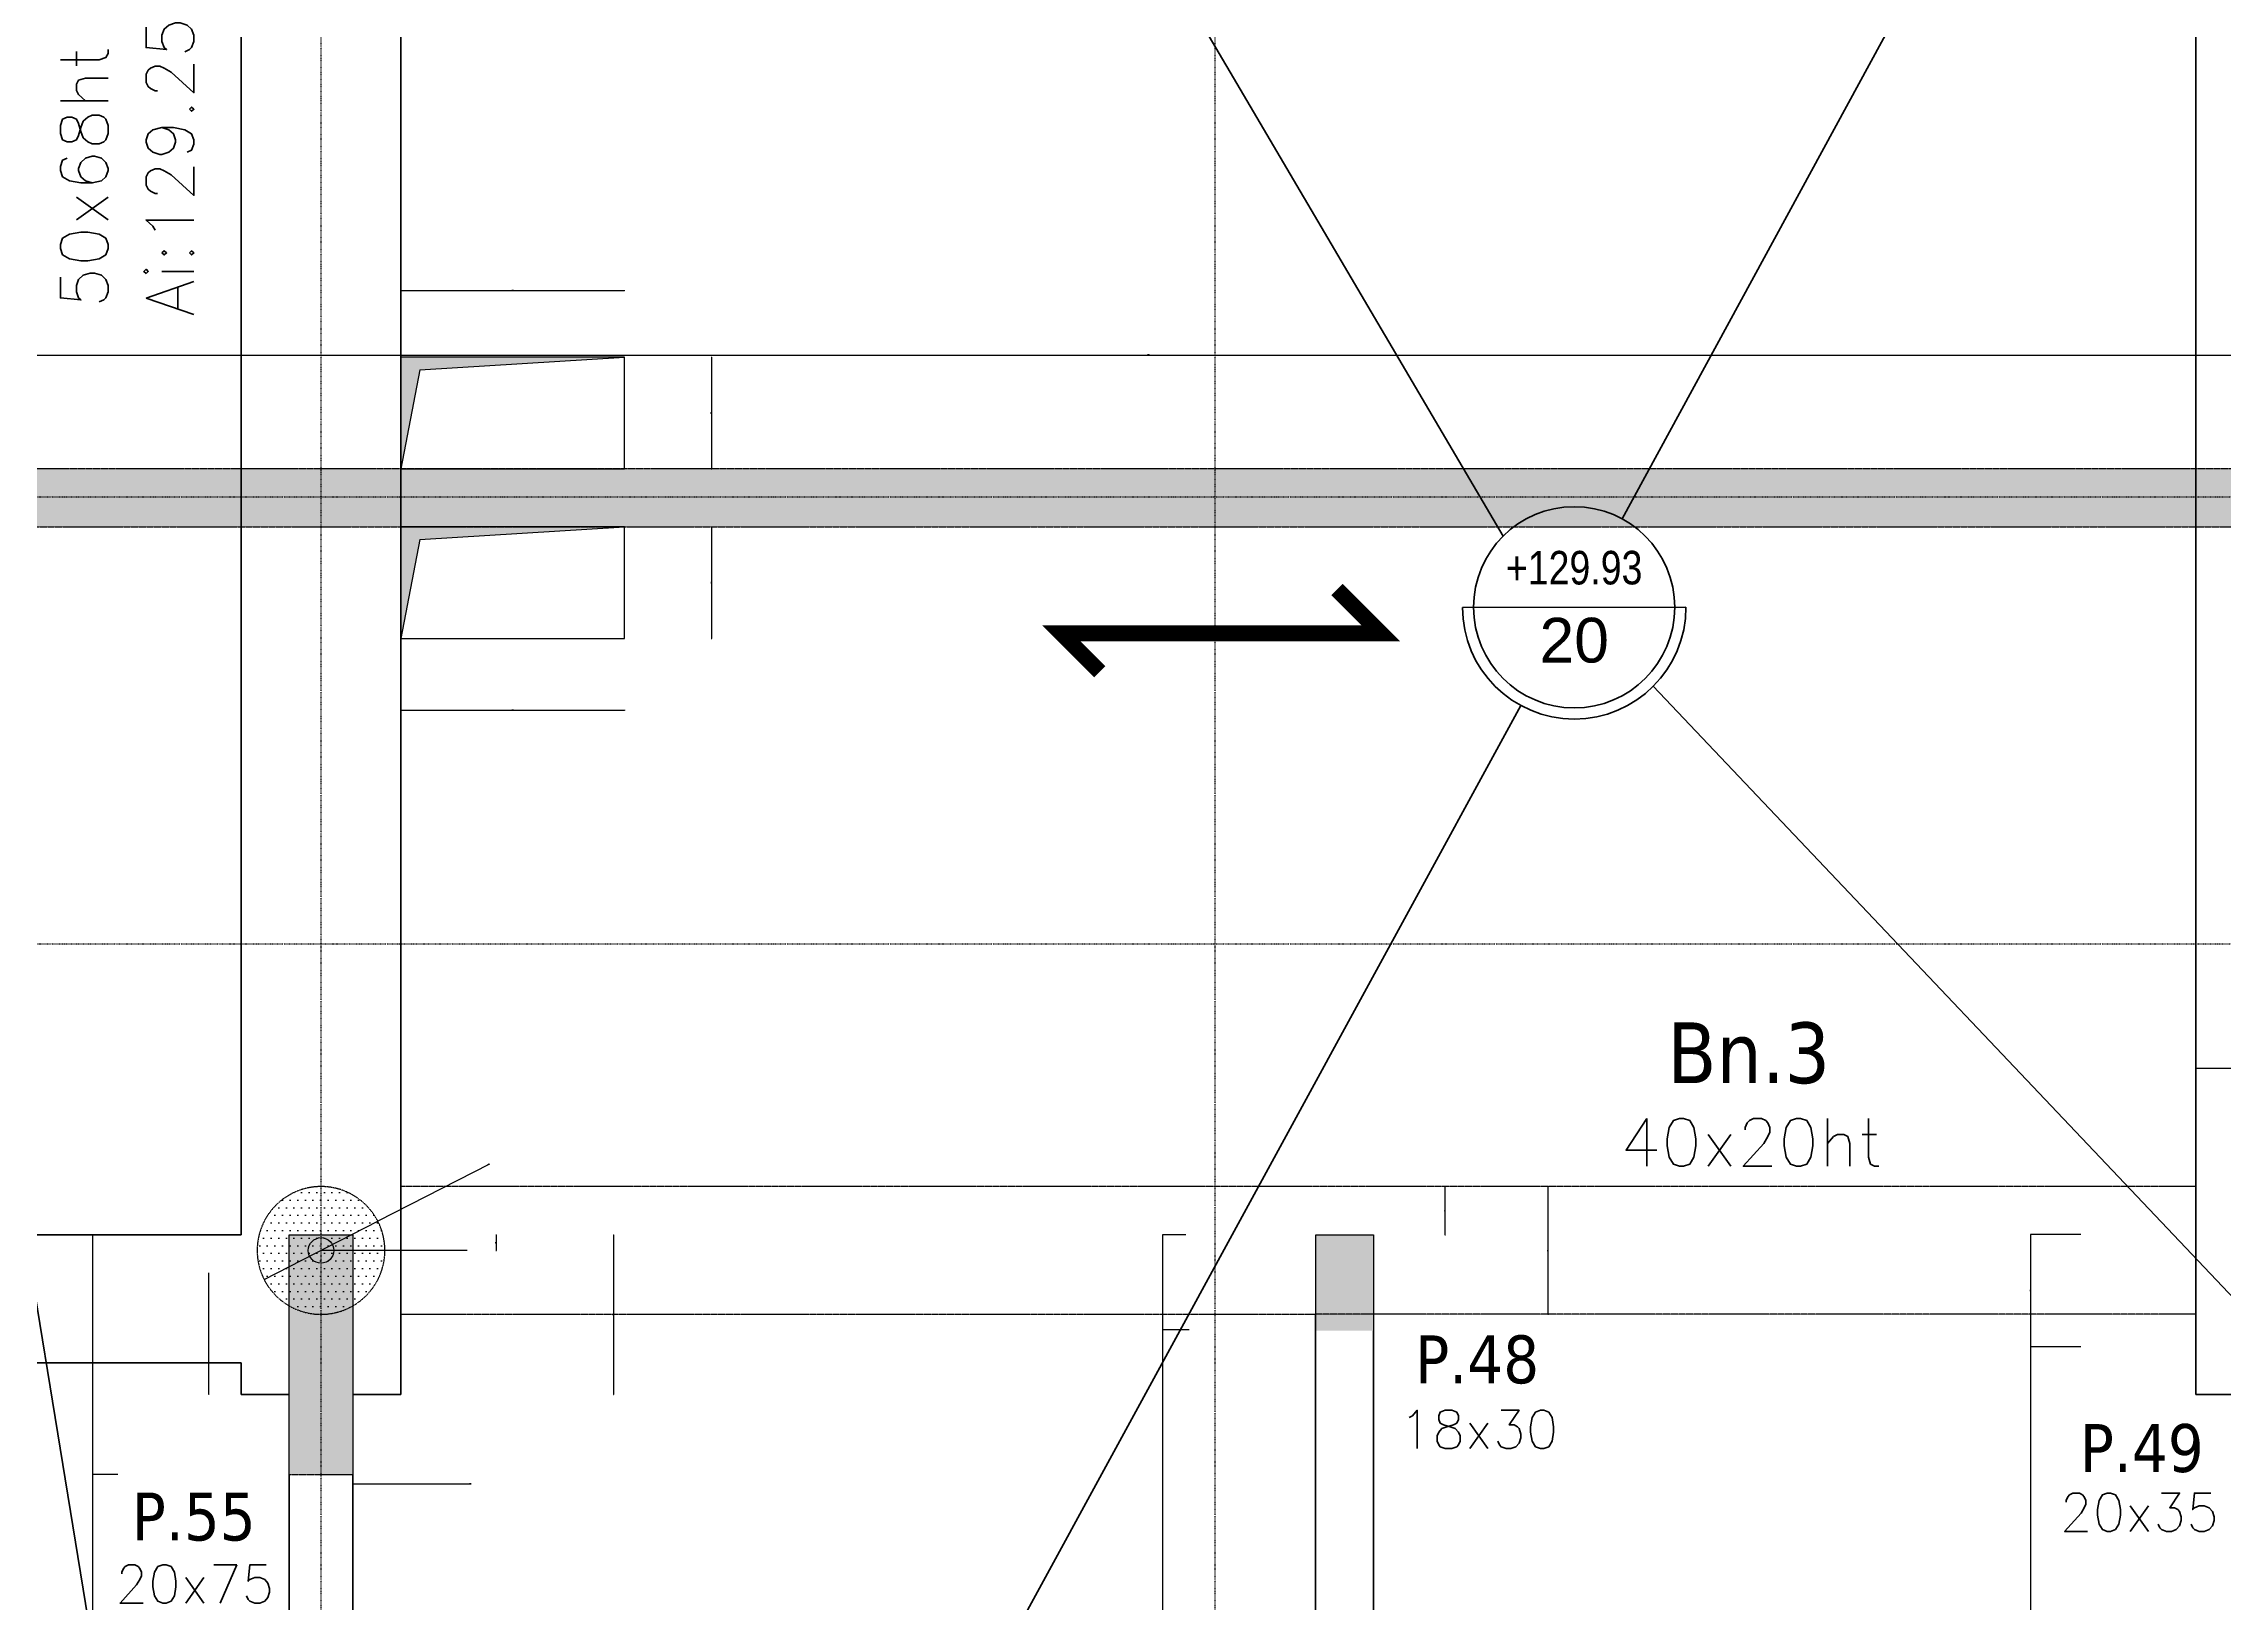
# Model space of a CAD drawing. Extents: x -12912 to 27386, y 1818 to 8189.
# Drawn here: x 6267 to 6950, y 6293 to 6782 of the extents above; entities that cross this region are included whole.
import ezdxf

# ---------------------------------------------------------------- set-up
doc = ezdxf.new("R2010")
doc.units = 0
doc.header["$MEASUREMENT"] = 0
for name, pattern in [('CACHE2', [4.7625, 3.175, -1.5875]), ('GrDotted', [0.4, 0.1, -0.1, 0.1, -0.1]), ('GrFeatureAxis', [0.85, 0.25, -0.2, 0.1, -0.2, 0.1]), ('STRICHPUNKT2_S11', [0.9, 0.7, -0.1, 0, -0.1])]:
    doc.linetypes.add(name, pattern=pattern)
doc.layers.get('0').update_dxf_attribs({"linetype": 'CONTINUOUS'})
doc.layers.get('DEFPOINTS').update_dxf_attribs({"linetype": 'CONTINUOUS'})
for name, color, linetype, lineweight in [('STR_AXES', 4, 'STRICHPUNKT2_S11', 25), ('STR_dob_dalles', 130, 'CONTINUOUS', 35), ('STR_POUTRES', 102, 'CONTINUOUS', 35), ('STR_VOILES', 6, 'CONTINUOUS', 70)]:
    doc.layers.add(name, color=color, linetype=linetype, lineweight=lineweight)
for name, color, linetype in [('STR_AXES_REPERE', 1, 'CONTINUOUS'), ('STR_COTATION', 1, 'CONTINUOUS'), ('STR_RESV_DALLE', 11, 'CONTINUOUS'), ('STR_SURCH', 9, 'CACHE2'), ('STR_TXT', 102, 'CONTINUOUS')]:
    doc.layers.add(name, color=color, linetype=linetype)
doc.styles.add('EPAIS', font='TAHOMA.TTF')
doc.styles.add('FIN', font='romans.shx')
doc.styles.add('GrDimensions', font='simplex.shx')
doc.dimstyles.new('GrDimensions', dxfattribs={"dimtxt": 0.09, "dimasz": 0.05, "dimexe": 0.07, "dimexo": 0, "dimgap": 0.05, "dimtad": 1, "dimzin": 0, "dimdsep": 46, "dimtxsty": 'GrDimensions', "dimblk": 'ARCHTICK', "dimblk1": 'ARCHTICK', "dimblk2": 'ARCHTICK', "dimcen": 0.09, "dimadec": 0, "dimazin": 0, "dimtfac": 1, "dimtdec": 4, "dimtmove": 0, "dimatfit": 3, "dimldrblk": 'OPEN30', "dimfxl": 0, "dimtolj": 1, "dimtzin": 0, "dimarcsym": 0})
doc.dimstyles.new('nOVO', dxfattribs={"dimscale": 1.3, "dimtxt": 0.09, "dimasz": 0.05, "dimexe": 0.07, "dimexo": 0, "dimgap": 0.05, "dimtad": 1, "dimzin": 0, "dimdsep": 46, "dimtxsty": 'GrDimensions', "dimblk": 'ARCHTICK', "dimcen": 0.09, "dimadec": 0, "dimazin": 0, "dimtfac": 1, "dimtmove": 0, "dimatfit": 3, "dimldrblk": 'OPEN30', "dimfxl": 0, "dimtolj": 1, "dimtzin": 0, "dimarcsym": 0})
doc.dimstyles.new('Novo_MALKO', dxfattribs={"dimscale": 1.3, "dimtxt": 0.09, "dimasz": 0.05, "dimexe": 0.07, "dimexo": 0, "dimgap": 0.05, "dimtad": 1, "dimdec": 0, "dimlfac": 100, "dimzin": 0, "dimdsep": 46, "dimtxsty": 'GrDimensions', "dimblk": 'ARCHTICK', "dimcen": 0.09, "dimadec": 0, "dimazin": 0, "dimtfac": 1, "dimtdec": 0, "dimtmove": 0, "dimatfit": 3, "dimldrblk": 'OPEN30', "dimfxl": 0, "dimtolj": 1, "dimtzin": 0, "dimarcsym": 0})
pattern_1 = [(0, (5243.0074, 5883.9378), (1.190625, 2.38125), [0, -2.38125])]

# ---------------------------------------------------------------- blocks, each defined once
blk = doc.blocks.new('_ArchTick')
at = {"color": 0, "linetype": 'ByBlock', "const_width": 0.15}
blk.add_lwpolyline([(-0.5, -0.5), (0.5, 0.5)], dxfattribs=at)
blk = doc.blocks.new('*D393')
at = {"layer": 'DEFPOINTS', "color": 0, "linetype": 'Continuous'}
for p in [(6282.59, 6333.81), (6290.35, 6333.81), (6290.35, 5903.92)]:
    blk.add_point(p, dxfattribs=at)
at = {"layer": 'STR_COTATION', "color": 0, "linetype": 'Continuous', "lineweight": -2}
for p, q in [((6290.35, 6333.81), (6282.5, 6333.81)), ((6282.59, 5903.92), (6282.59, 6333.81)), ((6290.35, 5903.92), (6282.5, 5903.92))]:
    blk.add_line(p, q, dxfattribs=at)
at = {"layer": 'STR_COTATION', "color": 0, "linetype": 'Continuous', "lineweight": -2, "xscale": 0.065, "yscale": 0.065, "zscale": 0.065}
for p, rotation in [((6282.59, 6333.81), 90), ((6282.59, 5903.92), 270)]:
    blk.add_blockref('_ArchTick', p, dxfattribs=dict(at, rotation=rotation))
at = {"layer": 'STR_COTATION', "color": 0, "linetype": 'Continuous', "lineweight": -3, "insert": (6282.47, 6118.86), "char_height": 0.117, "attachment_point": 5, "rotation": 90, "style": 'GrDimensions'}
blk.add_mtext('\\A1;429.89', dxfattribs=at)
blk = doc.blocks.new('_Open30')
at = {"color": 0, "linetype": 'ByBlock', "lineweight": -2}
for p, q in [((-1, 0), (0, 0)), ((0, 0), (-1, 0)), ((0, 0), (-1, 0))]:
    blk.add_line(p, q, dxfattribs=at)
blk = doc.blocks.new('*D394')
at = {"layer": 'DEFPOINTS', "color": 0, "linetype": 'Continuous'}
for p in [(6282.59, 6408.81), (6293.57, 6408.81), (6290.35, 6333.81)]:
    blk.add_point(p, dxfattribs=at)
at = {"layer": 'STR_COTATION', "color": 0, "linetype": 'Continuous', "lineweight": -2}
for p, q in [((6293.57, 6408.81), (6282.5, 6408.81)), ((6282.59, 6333.81), (6282.59, 6408.81)), ((6290.35, 6333.81), (6282.5, 6333.81))]:
    blk.add_line(p, q, dxfattribs=at)
at = {"layer": 'STR_COTATION', "color": 0, "linetype": 'Continuous', "lineweight": -2, "xscale": 0.065, "yscale": 0.065, "zscale": 0.065}
for p, rotation in [((6282.59, 6408.81), 90), ((6282.59, 6333.81), 270)]:
    blk.add_blockref('_ArchTick', p, dxfattribs=dict(at, rotation=rotation))
at = {"layer": 'STR_COTATION', "color": 0, "linetype": 'Continuous', "lineweight": -3, "insert": (6282.47, 6371.31), "char_height": 0.117, "attachment_point": 5, "rotation": 90, "style": 'GrDimensions'}
blk.add_mtext('\\A1;7500', dxfattribs=at)
blk = doc.blocks.new('*D395')
at = {"layer": 'DEFPOINTS', "color": 0, "linetype": 'Continuous'}
for p in [(6617.63, 6379.05), (6625.82, 6379.05), (6625.82, 5903.92)]:
    blk.add_point(p, dxfattribs=at)
at = {"layer": 'STR_COTATION', "color": 0, "linetype": 'Continuous', "lineweight": -2}
for p, q in [((6625.82, 6379.05), (6617.54, 6379.05)), ((6617.63, 5903.92), (6617.63, 6379.05)), ((6625.82, 5903.92), (6617.54, 5903.92))]:
    blk.add_line(p, q, dxfattribs=at)
at = {"layer": 'STR_COTATION', "color": 0, "linetype": 'Continuous', "lineweight": -2, "xscale": 0.065, "yscale": 0.065, "zscale": 0.065}
for p, rotation in [((6617.63, 6379.05), 90), ((6617.63, 5903.92), 270)]:
    blk.add_blockref('_ArchTick', p, dxfattribs=dict(at, rotation=rotation))
at = {"layer": 'STR_COTATION', "color": 0, "linetype": 'Continuous', "lineweight": -3, "insert": (6617.51, 6141.48), "char_height": 0.117, "attachment_point": 5, "rotation": 90, "style": 'GrDimensions'}
blk.add_mtext('\\A1;475.13', dxfattribs=at)
blk = doc.blocks.new('*D396')
at = {"layer": 'DEFPOINTS', "color": 0, "linetype": 'Continuous'}
for p in [(6617.63, 6408.81), (6624.83, 6408.81), (6625.82, 6379.05)]:
    blk.add_point(p, dxfattribs=at)
at = {"layer": 'STR_COTATION', "color": 0, "linetype": 'Continuous', "lineweight": -2}
for p, q in [((6624.83, 6408.81), (6617.54, 6408.81)), ((6617.63, 6379.05), (6617.63, 6408.81)), ((6625.82, 6379.05), (6617.54, 6379.05))]:
    blk.add_line(p, q, dxfattribs=at)
at = {"layer": 'STR_COTATION', "color": 0, "linetype": 'Continuous', "lineweight": -2, "xscale": 0.065, "yscale": 0.065, "zscale": 0.065}
for p, rotation in [((6617.63, 6408.81), 90), ((6617.63, 6379.05), 270)]:
    blk.add_blockref('_ArchTick', p, dxfattribs=dict(at, rotation=rotation))
at = {"layer": 'STR_COTATION', "color": 0, "linetype": 'Continuous', "lineweight": -3, "insert": (6617.51, 6393.93), "char_height": 0.117, "attachment_point": 5, "rotation": 90, "style": 'GrDimensions'}
blk.add_mtext('\\A1;2976', dxfattribs=at)
blk = doc.blocks.new('*D399')
at = {"layer": 'DEFPOINTS', "color": 0, "linetype": 'Continuous'}
for p in [(6889.36, 6373.81), (6905.05, 6373.81), (6894.98, 5903.92)]:
    blk.add_point(p, dxfattribs=at)
at = {"layer": 'STR_COTATION', "color": 0, "linetype": 'Continuous', "lineweight": -2}
for p, q in [((6905.05, 6373.81), (6889.27, 6373.81)), ((6889.36, 5903.92), (6889.36, 6373.81)), ((6894.98, 5903.92), (6889.27, 5903.92))]:
    blk.add_line(p, q, dxfattribs=at)
at = {"layer": 'STR_COTATION', "color": 0, "linetype": 'Continuous', "lineweight": -2, "xscale": 0.065, "yscale": 0.065, "zscale": 0.065}
for p, rotation in [((6889.36, 6373.81), 90), ((6889.36, 5903.92), 270)]:
    blk.add_blockref('_ArchTick', p, dxfattribs=dict(at, rotation=rotation))
at = {"layer": 'STR_COTATION', "color": 0, "linetype": 'Continuous', "lineweight": -3, "insert": (6889.23, 6138.86), "char_height": 0.117, "attachment_point": 5, "rotation": 90, "style": 'GrDimensions'}
blk.add_mtext('\\A1;469.89', dxfattribs=at)
blk = doc.blocks.new('*D400')
at = {"layer": 'DEFPOINTS', "color": 0, "linetype": 'Continuous'}
for p in [(6889.36, 6408.98), (6905.05, 6408.98), (6905.05, 6373.81)]:
    blk.add_point(p, dxfattribs=at)
at = {"layer": 'STR_COTATION', "color": 0, "linetype": 'Continuous', "lineweight": -2}
for p, q in [((6905.05, 6408.98), (6889.27, 6408.98)), ((6889.36, 6373.81), (6889.36, 6408.98)), ((6905.05, 6373.81), (6889.27, 6373.81))]:
    blk.add_line(p, q, dxfattribs=at)
at = {"layer": 'STR_COTATION', "color": 0, "linetype": 'Continuous', "lineweight": -2, "xscale": 0.065, "yscale": 0.065, "zscale": 0.065}
for p, rotation in [((6889.36, 6408.98), 90), ((6889.36, 6373.81), 270)]:
    blk.add_blockref('_ArchTick', p, dxfattribs=dict(at, rotation=rotation))
at = {"layer": 'STR_COTATION', "color": 0, "linetype": 'Continuous', "lineweight": -3, "insert": (6889.23, 6391.4), "char_height": 0.117, "attachment_point": 5, "rotation": 90, "style": 'GrDimensions'}
blk.add_mtext('\\A1;3517', dxfattribs=at)
blk = doc.blocks.new('*D713')
at = {"layer": 'DEFPOINTS', "color": 0, "ltscale": 4.5}
for p in [(6449.01, 6704.53), (6379.01, 6683.64), (6449.01, 6683.64)]:
    blk.add_point(p, dxfattribs=at)
at = {"layer": 'STR_COTATION', "color": 0, "lineweight": -2, "ltscale": 4.5}
for p, q in [((6379.01, 6704.44), (6379.01, 6704.62)), ((6379.01, 6704.53), (6449.01, 6704.53)), ((6449.01, 6704.44), (6449.01, 6704.62))]:
    blk.add_line(p, q, dxfattribs=at)
at = {"layer": 'STR_COTATION', "color": 0, "lineweight": -2, "ltscale": 4.5, "xscale": 0.065, "yscale": 0.065, "zscale": 0.065, "rotation": 180}
blk.add_blockref('_ArchTick', (6379.01, 6704.53), dxfattribs=at)
at = {"layer": 'STR_COTATION', "color": 0, "lineweight": -2, "ltscale": 4.5, "xscale": 0.065, "yscale": 0.065, "zscale": 0.065}
blk.add_blockref('_ArchTick', (6449.01, 6704.53), dxfattribs=at)
at = {"layer": 'STR_COTATION', "color": 0, "ltscale": 4.5, "insert": (6414.01, 6704.65), "char_height": 0.117, "attachment_point": 5, "style": 'GrDimensions'}
blk.add_mtext('\\A1;7000', dxfattribs=at)
blk = doc.blocks.new('*D714')
at = {"layer": 'DEFPOINTS', "color": 0, "ltscale": 4.5}
for p in [(6449.01, 6683.64), (6449.01, 6648.64), (6476.26, 6648.64)]:
    blk.add_point(p, dxfattribs=at)
at = {"layer": 'STR_COTATION', "color": 0, "lineweight": -2, "ltscale": 4.5}
for p, q in [((6476.17, 6683.64), (6476.35, 6683.64)), ((6476.26, 6683.64), (6476.26, 6648.64)), ((6476.17, 6648.64), (6476.35, 6648.64))]:
    blk.add_line(p, q, dxfattribs=at)
at = {"layer": 'STR_COTATION', "color": 0, "lineweight": -2, "ltscale": 4.5, "xscale": 0.065, "yscale": 0.065, "zscale": 0.065}
for p, rotation in [((6476.26, 6683.64), 90), ((6476.26, 6648.64), 270)]:
    blk.add_blockref('_ArchTick', p, dxfattribs=dict(at, rotation=rotation))
at = {"layer": 'STR_COTATION', "color": 0, "ltscale": 4.5, "insert": (6476.14, 6666.14), "char_height": 0.117, "attachment_point": 5, "rotation": 90, "style": 'GrDimensions'}
blk.add_mtext('\\A1;3500', dxfattribs=at)
blk = doc.blocks.new('*D715')
at = {"layer": 'DEFPOINTS', "color": 0, "ltscale": 4.5}
for p in [(6449.01, 6630.54), (6449.01, 6595.54), (6476.26, 6595.54)]:
    blk.add_point(p, dxfattribs=at)
at = {"layer": 'STR_COTATION', "color": 0, "lineweight": -2, "ltscale": 4.5}
for p, q in [((6476.17, 6630.54), (6476.35, 6630.54)), ((6476.26, 6630.54), (6476.26, 6595.54)), ((6476.17, 6595.54), (6476.35, 6595.54))]:
    blk.add_line(p, q, dxfattribs=at)
at = {"layer": 'STR_COTATION', "color": 0, "lineweight": -2, "ltscale": 4.5, "xscale": 0.065, "yscale": 0.065, "zscale": 0.065}
for p, rotation in [((6476.26, 6630.54), 90), ((6476.26, 6595.54), 270)]:
    blk.add_blockref('_ArchTick', p, dxfattribs=dict(at, rotation=rotation))
at = {"layer": 'STR_COTATION', "color": 0, "ltscale": 4.5, "insert": (6476.14, 6613.04), "char_height": 0.117, "attachment_point": 5, "rotation": 90, "style": 'GrDimensions'}
blk.add_mtext('\\A1;3500', dxfattribs=at)
blk = doc.blocks.new('*D716')
at = {"layer": 'DEFPOINTS', "color": 0, "ltscale": 4.5}
for p in [(6379.01, 6595.54), (6449.01, 6595.54), (6449.01, 6573.14)]:
    blk.add_point(p, dxfattribs=at)
at = {"layer": 'STR_COTATION', "color": 0, "lineweight": -2, "ltscale": 4.5}
for p, q in [((6379.01, 6573.23), (6379.01, 6573.05)), ((6379.01, 6573.14), (6449.01, 6573.14)), ((6449.01, 6573.23), (6449.01, 6573.05))]:
    blk.add_line(p, q, dxfattribs=at)
at = {"layer": 'STR_COTATION', "color": 0, "lineweight": -2, "ltscale": 4.5, "xscale": 0.065, "yscale": 0.065, "zscale": 0.065, "rotation": 180}
blk.add_blockref('_ArchTick', (6379.01, 6573.14), dxfattribs=at)
at = {"layer": 'STR_COTATION', "color": 0, "lineweight": -2, "ltscale": 4.5, "xscale": 0.065, "yscale": 0.065, "zscale": 0.065}
blk.add_blockref('_ArchTick', (6449.01, 6573.14), dxfattribs=at)
at = {"layer": 'STR_COTATION', "color": 0, "ltscale": 4.5, "insert": (6414.01, 6573.26), "char_height": 0.117, "attachment_point": 5, "style": 'GrDimensions'}
blk.add_mtext('\\A1;7000', dxfattribs=at)
blk = doc.blocks.new('*D808')
at = {"layer": 'DEFPOINTS', "color": 0, "ltscale": 4.5}
for p in [(6364.01, 6408.81), (6445.65, 6408.81), (6379.01, 6358.81)]:
    blk.add_point(p, dxfattribs=at)
at = {"layer": 'STR_COTATION', "color": 0, "lineweight": -2, "ltscale": 4.5}
for p, q in [((6445.56, 6408.81), (6445.74, 6408.81)), ((6445.65, 6358.81), (6445.65, 6408.81)), ((6445.56, 6358.81), (6445.74, 6358.81))]:
    blk.add_line(p, q, dxfattribs=at)
at = {"layer": 'STR_COTATION', "color": 0, "lineweight": -2, "ltscale": 4.5, "xscale": 0.065, "yscale": 0.065, "zscale": 0.065}
for p, rotation in [((6445.65, 6408.81), 90), ((6445.65, 6358.81), 270)]:
    blk.add_blockref('_ArchTick', p, dxfattribs=dict(at, rotation=rotation))
at = {"layer": 'STR_COTATION', "color": 0, "ltscale": 4.5, "insert": (6445.53, 6383.81), "char_height": 0.117, "attachment_point": 5, "rotation": 90, "style": 'GrDimensions'}
blk.add_mtext('\\A1;5000', dxfattribs=at)
blk = doc.blocks.new('*D809')
at = {"layer": 'DEFPOINTS', "color": 0, "ltscale": 4.5}
for p in [(6364.01, 6358.81), (6379.01, 6358.81), (6364.01, 6330.86)]:
    blk.add_point(p, dxfattribs=at)
at = {"layer": 'STR_COTATION', "color": 0, "lineweight": -2, "ltscale": 4.5}
for p, q in [((6364.01, 6330.96), (6364.01, 6330.77)), ((6364.01, 6330.86), (6379.01, 6330.86)), ((6379.01, 6330.96), (6379.01, 6330.77)), ((6379.01, 6330.86), (6401.01, 6330.86))]:
    blk.add_line(p, q, dxfattribs=at)
at = {"layer": 'STR_COTATION', "color": 0, "lineweight": -2, "ltscale": 4.5, "xscale": 0.065, "yscale": 0.065, "zscale": 0.065, "rotation": 180}
blk.add_blockref('_ArchTick', (6364.01, 6330.86), dxfattribs=at)
at = {"layer": 'STR_COTATION', "color": 0, "lineweight": -2, "ltscale": 4.5, "xscale": 0.065, "yscale": 0.065, "zscale": 0.065}
blk.add_blockref('_ArchTick', (6379.01, 6330.86), dxfattribs=at)
at = {"layer": 'STR_COTATION', "color": 0, "ltscale": 4.5, "insert": (6400.75, 6330.99), "char_height": 0.117, "attachment_point": 5, "style": 'GrDimensions'}
blk.add_mtext('\\A1;1500', dxfattribs=at)
blk = doc.blocks.new('*D810')
at = {"layer": 'DEFPOINTS', "color": 0, "ltscale": 4.5}
for p in [(6371.82, 6413.09), (6336.23, 6394.83)]:
    blk.add_point(p, dxfattribs=at)
at = {"layer": 'STR_COTATION', "color": 0, "lineweight": -2, "ltscale": 4.5}
for p in [(6406.73, 6431), (6336.23, 6394.83)]:
    blk.add_line(p, (6371.82, 6413.09), dxfattribs=at)
at = {"layer": 'STR_COTATION', "color": 0, "lineweight": -2, "ltscale": 4.5, "xscale": 0.065, "yscale": 0.065, "zscale": 0.065}
for p, rotation in [((6371.82, 6413.09), 207.1624870302572), ((6336.23, 6394.83), 27.16248703025717)]:
    blk.add_blockref('_ArchTick', p, dxfattribs=dict(at, rotation=rotation))
at = {"layer": 'STR_COTATION', "color": 0, "ltscale": 4.5, "insert": (6406.38, 6430.96), "char_height": 0.117, "attachment_point": 5, "rotation": 27.16249, "style": 'GrDimensions'}
blk.add_mtext('\\A1;∅4000', dxfattribs=at)
blk = doc.blocks.new('*D811')
at = {"layer": 'DEFPOINTS', "color": 0, "ltscale": 4.5}
for p in [(6364.01, 6408.81), (6354.02, 6403.96), (6408.87, 6403.96)]:
    blk.add_point(p, dxfattribs=at)
at = {"layer": 'STR_COTATION', "color": 0, "lineweight": -2, "ltscale": 4.5}
for p, q in [((6408.78, 6408.81), (6408.96, 6408.81)), ((6408.87, 6408.81), (6408.87, 6403.96)), ((6408.78, 6403.96), (6408.96, 6403.96))]:
    blk.add_line(p, q, dxfattribs=at)
at = {"layer": 'STR_COTATION', "color": 0, "lineweight": -2, "ltscale": 4.5, "xscale": 0.065, "yscale": 0.065, "zscale": 0.065}
for p, rotation in [((6408.87, 6408.81), 90), ((6408.87, 6403.96), 270)]:
    blk.add_blockref('_ArchTick', p, dxfattribs=dict(at, rotation=rotation))
at = {"layer": 'STR_COTATION', "color": 0, "ltscale": 4.5, "insert": (6408.75, 6406.38), "char_height": 0.117, "attachment_point": 5, "rotation": 90, "style": 'GrDimensions'}
blk.add_mtext('\\A1;485', dxfattribs=at)
blk = doc.blocks.new('*D816')
at = {"layer": 'DEFPOINTS', "color": 0, "ltscale": 4.5}
for p in [(7197.73, 6684.32), (6028.54, 6648.64), (7197.73, 6648.64)]:
    blk.add_point(p, dxfattribs=at)
at = {"layer": 'STR_COTATION', "color": 0, "lineweight": -2, "ltscale": 4.5}
for p, q in [((6028.54, 6684.23), (6028.54, 6684.41)), ((6028.54, 6684.32), (7197.73, 6684.32)), ((7197.73, 6684.23), (7197.73, 6684.41))]:
    blk.add_line(p, q, dxfattribs=at)
at = {"layer": 'STR_COTATION', "color": 0, "lineweight": -2, "ltscale": 4.5, "xscale": 0.065, "yscale": 0.065, "zscale": 0.065, "rotation": 180}
blk.add_blockref('_ArchTick', (6028.54, 6684.32), dxfattribs=at)
at = {"layer": 'STR_COTATION', "color": 0, "lineweight": -2, "ltscale": 4.5, "xscale": 0.065, "yscale": 0.065, "zscale": 0.065}
blk.add_blockref('_ArchTick', (7197.73, 6684.32), dxfattribs=at)
at = {"layer": 'STR_COTATION', "color": 0, "ltscale": 4.5, "insert": (6613.13, 6684.45), "char_height": 0.117, "attachment_point": 5, "style": 'GrDimensions'}
blk.add_mtext('\\A1;1169.19', dxfattribs=at)
blk = doc.blocks.new('*D819')
at = {"layer": 'DEFPOINTS', "color": 0, "ltscale": 4.5}
for p in [(6941.01, 6460.91), (6941.01, 6439.39), (6991.01, 6439.39)]:
    blk.add_point(p, dxfattribs=at)
at = {"layer": 'STR_COTATION', "color": 0, "lineweight": -2, "ltscale": 4.5}
for p, q in [((6941.01, 6460.81), (6941.01, 6461)), ((6991.01, 6460.91), (6941.01, 6460.91)), ((6991.01, 6460.81), (6991.01, 6461))]:
    blk.add_line(p, q, dxfattribs=at)
at = {"layer": 'STR_COTATION', "color": 0, "lineweight": -2, "ltscale": 4.5, "xscale": 0.065, "yscale": 0.065, "zscale": 0.065, "rotation": 180}
blk.add_blockref('_ArchTick', (6941.01, 6460.91), dxfattribs=at)
at = {"layer": 'STR_COTATION', "color": 0, "lineweight": -2, "ltscale": 4.5, "xscale": 0.065, "yscale": 0.065, "zscale": 0.065}
blk.add_blockref('_ArchTick', (6991.01, 6460.91), dxfattribs=at)
at = {"layer": 'STR_COTATION', "color": 0, "ltscale": 4.5, "insert": (6966.01, 6461.03), "char_height": 0.117, "attachment_point": 5, "style": 'GrDimensions'}
blk.add_mtext('\\A1;5000', dxfattribs=at)
blk = doc.blocks.new('*D855')
at = {"layer": 'DEFPOINTS', "color": 0, "ltscale": 4.5}
for p in [(5803.02, 7664.56), (7797.32, 7664.56), (7422.53, 5883.81)]:
    blk.add_point(p, dxfattribs=at)
at = {"layer": 'STR_COTATION', "color": 0, "lineweight": -2, "ltscale": 4.5}
for p, q in [((7797.22, 7664.56), (7797.41, 7664.56)), ((7797.32, 5883.81), (7797.32, 7664.56)), ((7797.22, 5883.81), (7797.41, 5883.81))]:
    blk.add_line(p, q, dxfattribs=at)
at = {"layer": 'STR_COTATION', "color": 0, "lineweight": -2, "ltscale": 4.5, "xscale": 0.065, "yscale": 0.065, "zscale": 0.065}
for p, rotation in [((7797.32, 7664.56), 90), ((7797.32, 5883.81), 270)]:
    blk.add_blockref('_ArchTick', p, dxfattribs=dict(at, rotation=rotation))
at = {"layer": 'STR_COTATION', "color": 0, "ltscale": 4.5, "insert": (7797.19, 6774.18), "char_height": 0.117, "attachment_point": 5, "rotation": 90, "style": 'GrDimensions'}
blk.add_mtext('\\A1;1780.75', dxfattribs=at)
blk = doc.blocks.new('*D958')
at = {"layer": 'DEFPOINTS', "color": 0, "linetype": 'Continuous'}
for p in [(6318.93, 6368.81), (6329.01, 6368.81), (6329.01, 6358.81)]:
    blk.add_point(p, dxfattribs=at)
at = {"layer": 'STR_COTATION', "color": 0, "linetype": 'Continuous', "lineweight": -2}
for p, q in [((6318.93, 6368.81), (6318.93, 6396.93)), ((6319.02, 6368.81), (6318.83, 6368.81)), ((6318.93, 6358.81), (6318.93, 6368.81)), ((6319.02, 6358.81), (6318.83, 6358.81))]:
    blk.add_line(p, q, dxfattribs=at)
at = {"layer": 'STR_COTATION', "color": 0, "linetype": 'Continuous', "lineweight": -2, "xscale": 0.065, "yscale": 0.065, "zscale": 0.065}
for p, rotation in [((6318.93, 6368.81), 90), ((6318.93, 6358.81), 270)]:
    blk.add_blockref('_ArchTick', p, dxfattribs=dict(at, rotation=rotation))
at = {"layer": 'STR_COTATION', "color": 0, "linetype": 'Continuous', "lineweight": -3, "insert": (6318.8, 6396.67), "char_height": 0.117, "attachment_point": 5, "rotation": 90, "style": 'GrDimensions'}
blk.add_mtext('\\A1;1000', dxfattribs=at)
blk = doc.blocks.new('*D967')
at = {"layer": 'DEFPOINTS', "color": 0, "ltscale": 4.5}
for p in [(6683.54, 6423.96), (6706.01, 6423.96), (6683.54, 6408.81)]:
    blk.add_point(p, dxfattribs=at)
at = {"layer": 'STR_COTATION', "color": 0, "lineweight": -2, "ltscale": 4.5}
for p, q in [((6705.92, 6423.96), (6706.1, 6423.96)), ((6706.01, 6408.81), (6706.01, 6423.96)), ((6705.92, 6408.81), (6706.1, 6408.81))]:
    blk.add_line(p, q, dxfattribs=at)
at = {"layer": 'STR_COTATION', "color": 0, "lineweight": -2, "ltscale": 4.5, "xscale": 0.065, "yscale": 0.065, "zscale": 0.065}
for p, rotation in [((6706.01, 6423.96), 90), ((6706.01, 6408.81), 270)]:
    blk.add_blockref('_ArchTick', p, dxfattribs=dict(at, rotation=rotation))
at = {"layer": 'STR_COTATION', "color": 0, "ltscale": 4.5, "insert": (6705.89, 6416.38), "char_height": 0.117, "attachment_point": 5, "rotation": 90, "style": 'GrDimensions'}
blk.add_mtext('\\A1;1515', dxfattribs=at)
blk = doc.blocks.new('*D968')
at = {"layer": 'DEFPOINTS', "color": 0, "ltscale": 4.5}
for p in [(6725.3, 6423.96), (6738.28, 6423.96), (6729.29, 6383.95)]:
    blk.add_point(p, dxfattribs=at)
at = {"layer": 'STR_COTATION', "color": 0, "lineweight": -2, "ltscale": 4.5}
for p, q in [((6738.18, 6423.96), (6738.37, 6423.96)), ((6738.28, 6383.95), (6738.28, 6423.96)), ((6738.18, 6383.95), (6738.37, 6383.95))]:
    blk.add_line(p, q, dxfattribs=at)
at = {"layer": 'STR_COTATION', "color": 0, "lineweight": -2, "ltscale": 4.5, "xscale": 0.065, "yscale": 0.065, "zscale": 0.065}
for p, rotation in [((6738.28, 6423.96), 90), ((6738.28, 6383.95), 270)]:
    blk.add_blockref('_ArchTick', p, dxfattribs=dict(at, rotation=rotation))
at = {"layer": 'STR_COTATION', "color": 0, "ltscale": 4.5, "insert": (6738.15, 6403.95), "char_height": 0.117, "attachment_point": 5, "rotation": 90, "style": 'GrDimensions'}
blk.add_mtext('\\A1;4001', dxfattribs=at)

msp = doc.modelspace()

# ---------------------------------------------------------------- hatches: boundary and pattern name
at = {"layer": 'STR_AXES_REPERE', "linetype": 'Continuous'}
for points in [[(6344.009, 6333.81), (6344.009, 6408.81), (6364.009, 6408.81), (6364.009, 6333.81)], [(6665.537, 6378.808), (6665.537, 6408.808), (6683.537, 6408.808), (6683.537, 6378.808)]]:
    msp.add_hatch(color=256, dxfattribs=at).paths.add_polyline_path(points)
at = {"layer": 'STR_SURCH', "linetype": 'Continuous'}
h = msp.add_hatch(dxfattribs=at)
h.set_pattern_fill('DOTS', color=256, scale=1.5, style=0)
h.set_pattern_definition(pattern_1)
h.paths.add_polyline_path([(6354.007, 6648.637), (6028.541, 6648.637), (6028.541, 6630.539), (6354.007, 6630.539)])
h = msp.add_hatch(dxfattribs=at)
h.set_pattern_fill('DOTS', color=256, scale=1.5, style=0)
h.set_pattern_definition(pattern_1)
h.paths.add_polyline_path([(6354.007, 6630.539), (7211.521, 6630.539), (7197.726, 6648.637), (6354.007, 6648.637)])
h = msp.add_hatch(dxfattribs=at)
h.set_pattern_fill('DOTS', color=256, scale=1.5, style=0)
h.set_pattern_definition(pattern_1)
h.paths.add_polyline_path([(6334.005, 6403.953), (6334.389, 6400.051), (6335.527, 6396.298), (6337.376, 6392.84), (6339.863, 6389.809), (6342.895, 6387.321), (6346.353, 6385.473), (6350.105, 6384.335), (6354.007, 6383.95), (6357.91, 6384.335), (6361.662, 6385.473), (6365.12, 6387.321), (6368.151, 6389.809), (6370.639, 6392.84), (6372.487, 6396.298), (6373.626, 6400.051), (6374.01, 6403.953), (6373.626, 6407.855), (6372.487, 6411.607), (6370.639, 6415.066), (6368.151, 6418.097), (6365.12, 6420.584), (6361.662, 6422.433), (6357.91, 6423.571), (6354.007, 6423.955), (6350.105, 6423.571), (6346.353, 6422.433), (6342.895, 6420.584), (6339.863, 6418.097), (6337.376, 6415.066), (6335.527, 6411.607), (6334.389, 6407.855)])

# ---------------------------------------------------------------- linework, layer by layer
at = {"color": 1, "linetype": 'ByBlock', "const_width": 5}
for points in [[(6635.855, 6597.148), (6685.855, 6597.148), (6672.102, 6610.901)], [(6597.846, 6585.157), (6585.855, 6597.148), (6635.855, 6597.148)]]:
    msp.add_lwpolyline(points, dxfattribs=at)
at = {"layer": 'STR_AXES', "linetype": 'GrFeatureAxis'}
for p, q in [((6354.007, 5622.963), (6354.007, 8022.963)), ((6634.007, 5622.963), (6634.007, 8022.963)), ((-1309.741, 6639.914), (7906.576, 6639.914)), ((-1309.741, 6499.914), (7906.576, 6499.914))]:
    msp.add_line(p, q, dxfattribs=at)
at = {"layer": 'STR_AXES_REPERE', "linetype": 'Continuous'}
for p, q in [((6344.009, 6408.81), (6364.009, 6408.81)), ((6344.009, 6333.81), (6344.009, 6408.81)), ((6364.009, 6408.81), (6364.009, 6333.81)), ((6665.537, 6408.808), (6683.537, 6408.808)), ((6665.537, 6383.95), (6665.537, 6408.808)), ((6683.537, 6408.808), (6683.537, 6378.808))]:
    msp.add_line(p, q, dxfattribs=at)
at = {"layer": 'STR_COTATION', "ltscale": 4.5}
msp.add_line((6399.771, 6403.955), (6354.022, 6403.955), dxfattribs=at)
msp.add_circle((6354.022, 6403.955), 4, dxfattribs=at)
at = {"layer": 'STR_dob_dalles', "linetype": 'Continuous', "lineweight": 35}
for p, q in [((6364.009, 7239.914), (6724.127, 6627.607)), ((6761.452, 6633.005), (6946.28, 6972.834)), ((6344.006, 5903.916), (6186.952, 6863.921)), ((6711.401, 6605.298), (6781.401, 6605.368)), ((7412.746, 5903.916), (6771.15, 6580.584)), ((6729.648, 6574.603), (6364.007, 5903.895))]:
    msp.add_line(p, q, dxfattribs=at)
for major_axis, start_param, end_param in [((-22.274, 22.274), 3.9269908, 10.2101761), ((24.749, 24.749), 2.3571925, 5.4987851)]:
    msp.add_ellipse((6746.401, 6605.333), major_axis=major_axis, ratio=1, start_param=start_param, end_param=end_param, dxfattribs=at)
at = {"layer": 'STR_POUTRES', "linetype": 'Continuous'}
for p, q in [((6329.007, 6408.81), (6329.007, 6958.81)), ((6379.007, 6958.81), (6379.007, 6408.81)), ((6941.007, 6358.81), (6941.007, 6962.81)), ((6099.007, 6408.81), (6329.007, 6408.81)), ((6379.007, 6408.81), (6379.007, 6368.81)), ((6329.007, 6368.81), (6099.007, 6368.81)), ((6329.007, 6358.81), (6329.007, 6368.81)), ((6379.007, 6368.81), (6379.007, 6358.81)), ((6344.009, 6358.81), (6329.007, 6358.81)), ((6379.007, 6358.81), (6364.009, 6358.81)), ((6956.007, 6358.81), (6941.007, 6358.81))]:
    msp.add_line(p, q, dxfattribs=at)
at = {"layer": 'STR_RESV_DALLE', "linetype": 'Continuous'}
for p, q in [((6449.007, 6683.637), (6379.007, 6683.637)), ((6379.007, 6683.637), (6379.007, 6648.637)), ((6449.007, 6683.637), (6379.007, 6683.637)), ((6379.007, 6683.637), (6379.007, 6648.637)), ((6384.916, 6679.681), (6379.007, 6648.637)), ((6384.916, 6679.681), (6379.007, 6648.637)), ((6384.916, 6679.681), (6449.007, 6683.637)), ((6384.916, 6679.681), (6449.007, 6683.637)), ((6449.007, 6648.637), (6449.007, 6683.637)), ((6449.007, 6648.637), (6449.007, 6683.637)), ((6379.007, 6648.637), (6449.007, 6648.637)), ((6379.007, 6648.637), (6449.007, 6648.637)), ((6449.007, 6630.539), (6379.007, 6630.539)), ((6379.007, 6630.539), (6379.007, 6595.539)), ((6449.007, 6630.539), (6379.007, 6630.539)), ((6379.007, 6630.539), (6379.007, 6595.539)), ((6384.916, 6626.584), (6449.007, 6630.539)), ((6384.916, 6626.584), (6449.007, 6630.539)), ((6449.007, 6595.539), (6449.007, 6630.539)), ((6449.007, 6595.539), (6449.007, 6630.539)), ((6384.916, 6626.584), (6379.007, 6595.539)), ((6384.916, 6626.584), (6379.007, 6595.539)), ((6379.007, 6595.539), (6449.007, 6595.539)), ((6379.007, 6595.539), (6449.007, 6595.539))]:
    msp.add_line(p, q, dxfattribs=at)
for points in [[(6379.007, 6648.637), (6384.916, 6679.681), (6379.007, 6683.637)], [(6379.007, 6683.637), (6379.007, 6683.637), (6384.916, 6679.681), (6449.007, 6683.637)], [(6379.007, 6648.637), (6384.916, 6679.681), (6379.007, 6683.637)], [(6379.007, 6683.637), (6379.007, 6683.637), (6384.916, 6679.681), (6449.007, 6683.637)], [(6379.007, 6595.539), (6384.916, 6626.584), (6379.007, 6630.539)], [(6379.007, 6630.539), (6379.007, 6630.539), (6384.916, 6626.584), (6449.007, 6630.539)], [(6379.007, 6595.539), (6384.916, 6626.584), (6379.007, 6630.539)], [(6379.007, 6630.539), (6379.007, 6630.539), (6384.916, 6626.584), (6449.007, 6630.539)]]:
    msp.add_solid(points, dxfattribs=at)
at = {"layer": 'STR_SURCH', "linetype": 'GrDotted'}
for p, q in [((6354.007, 6648.637), (6083.007, 6648.637)), ((7197.726, 6648.637), (6354.007, 6648.637)), ((6083.007, 6630.539), (6354.007, 6630.539)), ((6354.007, 6630.539), (7211.521, 6630.539)), ((6941.007, 6423.955), (6379.007, 6423.955)), ((6379.007, 6383.95), (6665.537, 6383.95)), ((6941.007, 6383.95), (6683.537, 6383.95))]:
    msp.add_line(p, q, dxfattribs=at)
at = {"layer": 'STR_SURCH', "linetype": 'GrDotted', "ltscale": 0.25}
for p, q in [((6683.537, 6383.95), (6665.537, 6383.95)), ((6344.009, 6333.81), (6364.007, 6333.81))]:
    msp.add_line(p, q, dxfattribs=at)
at = {"layer": 'STR_SURCH', "linetype": 'GrDotted', "extrusion": (0, 0, -1)}
msp.add_ellipse((6354.007, 6403.953), major_axis=(-14.144, 14.144), ratio=1, start_param=5.497787143782137, end_param=11.78097245096172, dxfattribs=at)
at = {"layer": 'STR_VOILES', "linetype": 'Continuous'}
for p, q in [((6665.439, 5903.916), (6665.439, 6383.95)), ((6683.537, 6378.808), (6683.537, 5903.916)), ((6344.006, 5903.916), (6344.007, 6333.81)), ((6364.01, 6333.81), (6364.009, 5903.916))]:
    msp.add_line(p, q, dxfattribs=at)

# ---------------------------------------------------------------- texts
at = {"layer": 'STR_dob_dalles', "linetype": 'Continuous', "lineweight": 35, "attachment_point": 8, "rotation": 0.057181}
for s, insert, char_height in [('{\\fSwis721 Lt BT|b0|i0|c0|p34;\\W0.8;+129.93}', (6746.394, 6612.333), 10.5), ('{\\fSwis721 Lt BT|b0|i0|c0|p34;20}', (6746.419, 6587.833), 14)]:
    msp.add_mtext(s, dxfattribs=dict(at, insert=insert, char_height=char_height))
at = {"layer": 'STR_TXT', "linetype": 'Continuous', "char_height": 15, "attachment_point": 1, "rotation": 90, "style": 'FIN'}
for s, insert in [('Ai:129.25', (6299.205, 6696.365)), ('50x68ht', (6272.392, 6699.004))]:
    msp.add_mtext(s, dxfattribs=dict(at, insert=insert))
at = {"layer": 'STR_TXT', "linetype": 'Continuous', "attachment_point": 1}
for s, insert, char_height, style in [('Bn.3', (6775.579, 6475.341), 19, 'EPAIS'), ('40x20ht', (6760.742, 6445.306), 15, 'FIN')]:
    msp.add_mtext(s, dxfattribs=dict(at, insert=insert, char_height=char_height, style=style))
at = {"layer": 'STR_TXT', "linetype": 'Continuous', "lineweight": -3, "attachment_point": 1}
for s, insert, char_height, style in [(' P.48', (6690.996, 6377.353), 15, 'EPAIS'), ('18x30', (6691.627, 6353.903), 12, 'FIN'), (' P.49', (6899.103, 6349.59), 15, 'EPAIS'), (' P.55', (6289.126, 6328.151), 15, 'EPAIS'), ('20x35', (6898.408, 6327.964), 12, 'FIN'), ('20x75', (6289.563, 6305.532), 12, 'FIN')]:
    msp.add_mtext(s, dxfattribs=dict(at, insert=insert, char_height=char_height, style=style))

# ---------------------------------------------------------------- dimensions: what is measured, and where the dimension line sits
at = {"layer": 'STR_COTATION', "ltscale": 4.5}
for base, p1, p2, dimstyle, picture, middle in [((7797.316, 7664.561), (7422.532, 5883.809), (5803.015, 7664.561), 'nOVO', '*D855', (7797.192, 6774.185)), ((6476.263, 6648.637), (6449.007, 6683.637), (6449.007, 6648.637), 'Novo_MALKO', '*D714', (6476.14, 6666.137)), ((6476.263, 6595.539), (6449.007, 6630.539), (6449.007, 6595.539), 'Novo_MALKO', '*D715', (6476.14, 6613.039)), ((6706.009, 6423.955), (6683.537, 6408.808), (6683.537, 6423.955), 'Novo_MALKO', '*D967', (6705.886, 6416.382)), ((6738.275732114, 6423.95533274), (6729.294359981, 6383.95033274), (6725.302663138, 6423.95533274), 'Novo_MALKO', '*D968', (6738.152232114, 6403.95283274)), ((6408.870558, 6403.955333), (6364.008639, 6408.810331), (6354.021535, 6403.955333), 'Novo_MALKO', '*D811', (6408.747058, 6406.382832)), ((6445.652, 6408.81), (6379.007, 6358.81), (6364.009, 6408.81), 'Novo_MALKO', '*D808', (6445.529, 6383.81))]:
    dim = msp.add_linear_dim(base=base, p1=p1, p2=p2, angle=90, dimstyle=dimstyle, dxfattribs=at)
    dim.commit()
    dim.dimension.update_dxf_attribs({"geometry": picture, "text_midpoint": middle})
for base, p1, p2, dimstyle, picture, middle in [((6449.007, 6704.527), (6379.007, 6683.637), (6449.007, 6683.637), 'Novo_MALKO', '*D713', (6414.007, 6704.65)), ((7197.7264, 6684.3227), (6028.5411, 6648.6365), (7197.7264, 6648.6365), 'nOVO', '*D816', (6613.1337, 6684.4462)), ((6449.007, 6573.136), (6379.007, 6595.539), (6449.007, 6595.539), 'Novo_MALKO', '*D716', (6414.007, 6573.26)), ((6941.007, 6460.905), (6991.007, 6439.389), (6941.007, 6439.389), 'Novo_MALKO', '*D819', (6966.007, 6461.029))]:
    dim = msp.add_linear_dim(base=base, p1=p1, p2=p2, dimstyle=dimstyle, dxfattribs=at)
    dim.commit()
    dim.dimension.update_dxf_attribs({"geometry": picture, "text_midpoint": middle})
dim = msp.add_diameter_dim_2p(p1=(6336.227, 6394.825), p2=(6371.816, 6413.086), dimstyle='Novo_MALKO', dxfattribs=at)
dim.commit()
dim.dimension.update_dxf_attribs({"geometry": '*D810', "text_midpoint": (6406.441, 6430.852), "dimtype": 163})
at = {"layer": 'STR_COTATION', "linetype": 'Continuous', "lineweight": -3}
for base, p1, p2, override, picture, middle in [((6282.59, 6408.81), (6290.347, 6333.81), (6293.571, 6408.81), {"dimscale": 1.3, "dimdec": 0, "dimlfac": 100, "dimzin": 0, "dimtmove": 1}, '*D394', (6282.467, 6371.31)), ((6617.634, 6408.808), (6625.815, 6379.046), (6624.832, 6408.808), {"dimscale": 1.3, "dimdec": 0, "dimlfac": 100, "dimzin": 0, "dimtmove": 1}, '*D396', (6617.511, 6393.927)), ((6889.358, 6408.982), (6905.048, 6373.81), (6905.048, 6408.982), {"dimscale": 1.3, "dimdec": 0, "dimlfac": 100, "dimzin": 0, "dimtmove": 1}, '*D400', (6889.235, 6391.396)), ((6617.634, 6379.046), (6625.815, 5903.916), (6625.815, 6379.046), {"dimscale": 1.3}, '*D395', (6617.511, 6141.481)), ((6889.358, 6373.81), (6894.975, 5903.916), (6905.048, 6373.81), {"dimscale": 1.3, "dimtmove": 1}, '*D399', (6889.235, 6138.863)), ((6282.59, 6333.81), (6290.347, 5903.916), (6290.347, 6333.81), {"dimscale": 1.3}, '*D393', (6282.467, 6118.863))]:
    dim = msp.add_linear_dim(base=base, p1=p1, p2=p2, angle=90, dimstyle='GrDimensions', override=override, dxfattribs=at)
    dim.commit()
    dim.dimension.update_dxf_attribs({"geometry": picture, "text_midpoint": middle})
dim = msp.add_linear_dim(base=(6318.926, 6368.81), p1=(6329.007, 6358.81), p2=(6329.007, 6368.81), angle=90, dimstyle='Novo_MALKO', dxfattribs=at)
dim.commit()
dim.dimension.update_dxf_attribs({"geometry": '*D958', "text_midpoint": (6318.926, 6396.667), "dimtype": 160})
at = {"layer": 'STR_COTATION', "ltscale": 4.5}
dim = msp.add_linear_dim(base=(6364.009, 6330.865), p1=(6379.007, 6358.81), p2=(6364.009, 6358.81), dimstyle='Novo_MALKO', dxfattribs=at)
dim.commit()
dim.dimension.update_dxf_attribs({"geometry": '*D809', "text_midpoint": (6400.75, 6330.865), "dimtype": 160})

doc.saveas('drawing.dxf')
